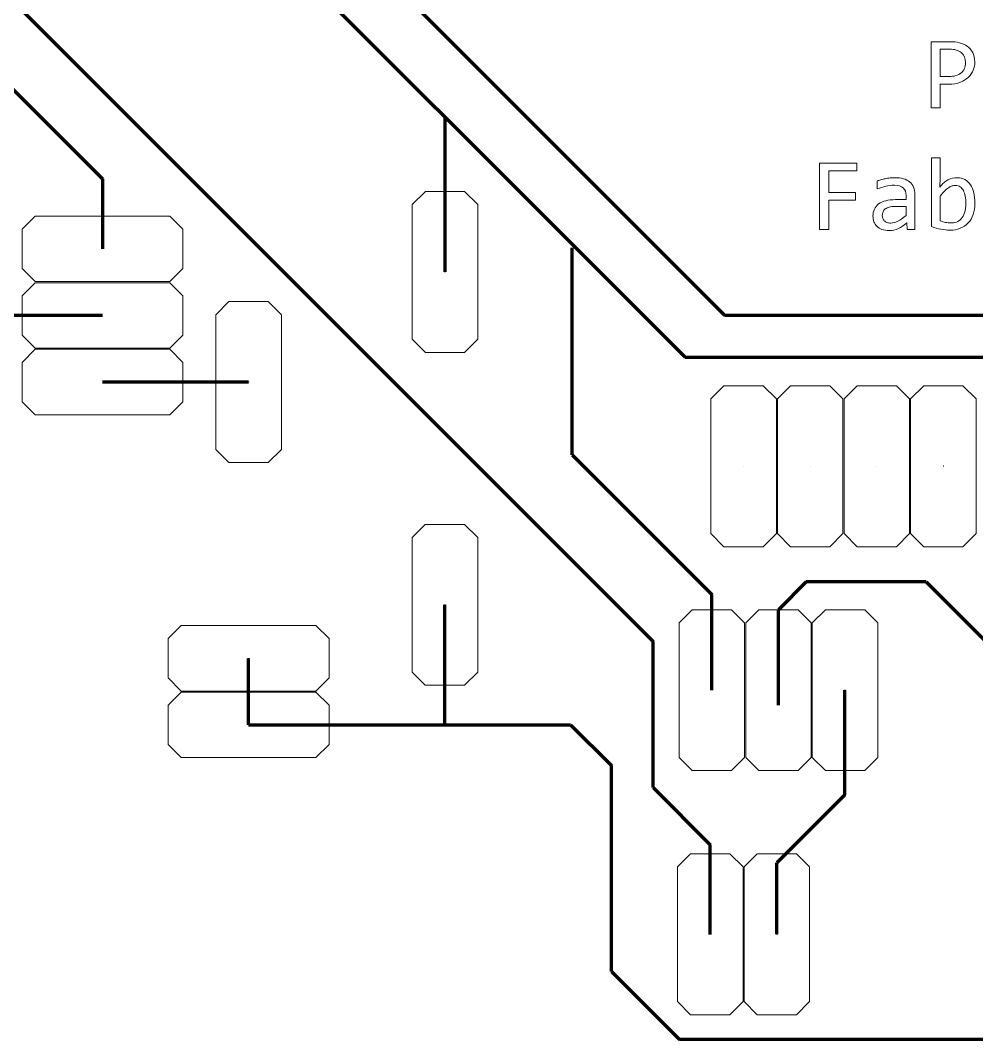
# Model space of a CAD drawing. Header units: millimetres. Extents: x -123 to 140, y -97 to 144.
# Drawn here: x -63.43 to -26.94, y -93.88 to -55 of the extents above; entities that cross this region are included whole.
import ezdxf

# ---------------------------------------------------------------- set-up
doc = ezdxf.new("R2010")
doc.units = ezdxf.units.MM
doc.header["$MEASUREMENT"] = 0
doc.layers.add('Layer 1', color=7, linetype='Continuous')

msp = doc.modelspace()

# ---------------------------------------------------------------- linework, layer by layer
at = {"layer": 'Layer 1', "color": 6, "lineweight": 120}
for points in [[(-75.3633, -42.619), (-75.3633, -42.619), (-39.2834, -78.6989), (-39.2834, -78.6989)], [(-58.7975, -43.9971), (-58.7975, -43.9971), (-36.5579, -66.2387), (-36.5579, -66.2387)], [(-72.4899, -48.8478), (-72.4899, -48.8478), (-60.2932, -61.0445), (-60.2932, -61.0445)], [(-57.0529, -48.8528), (-57.0529, -48.8528), (-38.0554, -67.8513), (-38.0554, -67.8513)], [(-47.2233, -64.5945), (-47.2233, -64.5945), (-47.2213, -58.6848), (-47.2213, -58.6848)], [(-60.2932, -61.0445), (-60.2932, -61.0445), (-60.2936, -63.7178), (-60.2936, -63.7178)], [(-42.3749, -71.5705), (-42.3749, -71.5705), (-42.3729, -63.6728), (-42.3729, -63.6728)], [(-60.2936, -66.2537), (-60.2936, -66.2537), (-63.6851, -66.2532), (-63.6851, -66.2532)], [(-36.5579, -66.2387), (-36.5579, -66.2387), (-1.6548, -66.2385), (-1.6548, -66.2385)], [(-38.0554, -67.8513), (-38.0554, -67.8513), (-3.405, -67.8511), (-3.405, -67.8511)], [(-54.721, -68.796), (-54.721, -68.796), (-60.2936, -68.7952), (-60.2936, -68.7952)], [(-42.3749, -71.5705), (-42.3749, -71.5705), (-37.0429, -76.9025), (-37.0429, -76.9025)], [(-33.4391, -76.4197), (-33.4391, -76.4197), (-34.5012, -77.4818), (-34.5012, -77.4818)], [(-28.8619, -76.4197), (-28.8619, -76.4197), (-33.4391, -76.4197), (-33.4391, -76.4197)], [(-28.8619, -76.4197), (-28.8619, -76.4197), (-24.7316, -80.55), (-24.7316, -80.55)], [(-37.0429, -80.55), (-37.0429, -80.55), (-37.0429, -76.9025), (-37.0429, -76.9025)], [(-47.2289, -81.8759), (-47.2289, -81.8759), (-47.2269, -77.2944), (-47.2269, -77.2944)], [(-34.5012, -81.1293), (-34.5012, -81.1293), (-34.5012, -77.4818), (-34.5012, -77.4818)], [(-39.2834, -84.2664), (-39.2834, -84.2664), (-39.2834, -78.6989), (-39.2834, -78.6989)], [(-54.7192, -81.877), (-54.7192, -81.877), (-54.7192, -79.3387), (-54.7192, -79.3387)], [(-31.9629, -84.5456), (-31.9629, -84.5456), (-31.9629, -80.55), (-31.9629, -80.55)], [(-54.7192, -81.877), (-54.7192, -81.877), (-42.4345, -81.8753), (-42.4345, -81.8753)], [(-42.4345, -81.8753), (-42.4345, -81.8753), (-40.8772, -83.4325), (-40.8772, -83.4325)], [(-40.8772, -91.2872), (-40.8772, -91.2872), (-40.8772, -83.4325), (-40.8772, -83.4325)], [(-39.2834, -84.2664), (-39.2834, -84.2664), (-37.1012, -86.4486), (-37.1012, -86.4486)], [(-39.2834, -84.2664), (-39.2834, -84.2664), (-37.1012, -86.4486), (-37.1012, -86.4486)], [(-31.9629, -84.5456), (-31.9629, -84.5456), (-34.5612, -87.1439), (-34.5612, -87.1439)], [(-37.1012, -89.8713), (-37.1012, -89.8713), (-37.1012, -86.4486), (-37.1012, -86.4486)], [(-34.5612, -89.8664), (-34.5612, -89.8664), (-34.5612, -87.1439), (-34.5612, -87.1439)], [(-40.8772, -91.2872), (-40.8772, -91.2872), (-38.2798, -93.8846), (-38.2798, -93.8846)], [(-24.272, -93.8846), (-24.272, -93.8846), (-38.2798, -93.8846), (-38.2798, -93.8846)]]:
    msp.add_open_spline(points, degree=3, dxfattribs=at)
at = {"layer": 'Layer 1', "color": 161, "lineweight": 9}
for points, knots in [([(-27.0098, -56.5844), (-27.0098, -56.688), (-27.0289, -56.7897), (-27.0679, -56.8914), (-27.1062, -56.9924), (-27.1663, -57.0828), (-27.2475, -57.1627), (-27.3287, -57.2426), (-27.433, -57.3073), (-27.5591, -57.3568), (-27.6852, -57.4063), (-27.8363, -57.4314), (-28.0113, -57.4314), (-28.0113, -57.4314), (-28.3249, -57.4314), (-28.3249, -57.4314), (-28.3249, -57.4314), (-28.3249, -58.3385), (-28.3249, -58.3385), (-28.3249, -58.3385), (-28.6695, -58.3385), (-28.6695, -58.3385), (-28.6695, -58.3385), (-28.6695, -55.8113), (-28.6695, -55.8113), (-28.6695, -55.8113), (-27.9578, -55.8113), (-27.9578, -55.8113), (-27.8324, -55.8113), (-27.7129, -55.8252), (-27.598, -55.8529), (-27.4831, -55.8806), (-27.3821, -55.9255), (-27.295, -55.9869), (-27.2078, -56.049), (-27.1385, -56.1289), (-27.087, -56.2272), (-27.0355, -56.3249), (-27.0098, -56.4444), (-27.0098, -56.5844)], [0, 0, 0, 0, 0.0769231, 0.0769231, 0.0769231, 0.1538462, 0.1538462, 0.1538462, 0.2307692, 0.2307692, 0.2307692, 0.3076923, 0.3076923, 0.3076923, 0.3846154, 0.3846154, 0.3846154, 0.4615385, 0.4615385, 0.4615385, 0.5384615, 0.5384615, 0.5384615, 0.6153846, 0.6153846, 0.6153846, 0.6923077, 0.6923077, 0.6923077, 0.7692308, 0.7692308, 0.7692308, 0.8461538, 0.8461538, 0.8461538, 0.9230769, 0.9230769, 0.9230769, 1, 1, 1, 1]), ([(-27.3663, -56.6002), (-27.3663, -56.4372), (-27.4198, -56.3124), (-27.5261, -56.2259), (-27.6323, -56.1394), (-27.7815, -56.0965), (-27.9723, -56.0965), (-27.9723, -56.0965), (-28.3249, -56.0965), (-28.3249, -56.0965), (-28.3249, -56.0965), (-28.3249, -57.1383), (-28.3249, -57.1383), (-28.3249, -57.1383), (-28.0034, -57.1383), (-28.0034, -57.1383), (-27.7994, -57.1383), (-27.6423, -57.0941), (-27.532, -57.0049), (-27.4217, -56.9158), (-27.3663, -56.7805), (-27.3663, -56.6002)], [0, 0, 0, 0, 0.1428571, 0.1428571, 0.1428571, 0.2857143, 0.2857143, 0.2857143, 0.4285714, 0.4285714, 0.4285714, 0.5714286, 0.5714286, 0.5714286, 0.7142857, 0.7142857, 0.7142857, 0.8571429, 0.8571429, 0.8571429, 1, 1, 1, 1]), ([(-27.0058, -61.9714), (-27.0058, -62.1325), (-27.0283, -62.2771), (-27.0725, -62.4039), (-27.1174, -62.5306), (-27.1801, -62.6389), (-27.262, -62.7267), (-27.3438, -62.8152), (-27.4435, -62.8832), (-27.561, -62.93), (-27.6786, -62.9769), (-27.8106, -63.0007), (-27.9578, -63.0007), (-28.072, -63.0007), (-28.1895, -62.9894), (-28.3097, -62.9677), (-28.4298, -62.9459), (-28.548, -62.9109), (-28.6655, -62.8633), (-28.6655, -62.8633), (-28.6655, -60.2437), (-28.6655, -60.2437), (-28.6655, -60.2437), (-28.3288, -60.2437), (-28.3288, -60.2437), (-28.3288, -60.2437), (-28.3288, -60.9963), (-28.3288, -60.9963), (-28.3288, -60.9963), (-28.344, -61.3561), (-28.344, -61.3561), (-28.2476, -61.2261), (-28.144, -61.1343), (-28.0337, -61.0809), (-27.9235, -61.0274), (-27.8053, -61.0003), (-27.6792, -61.0003), (-27.5683, -61.0003), (-27.4706, -61.0234), (-27.3868, -61.0703), (-27.3029, -61.1165), (-27.2329, -61.1819), (-27.1762, -61.2664), (-27.1194, -61.3509), (-27.0765, -61.4525), (-27.0481, -61.572), (-27.0197, -61.6915), (-27.0058, -61.8242), (-27.0058, -61.9714)], [0, 0, 0, 0, 0.0625, 0.0625, 0.0625, 0.125, 0.125, 0.125, 0.1875, 0.1875, 0.1875, 0.25, 0.25, 0.25, 0.3125, 0.3125, 0.3125, 0.375, 0.375, 0.375, 0.4375, 0.4375, 0.4375, 0.5, 0.5, 0.5, 0.5625, 0.5625, 0.5625, 0.625, 0.625, 0.625, 0.6875, 0.6875, 0.6875, 0.75, 0.75, 0.75, 0.8125, 0.8125, 0.8125, 0.875, 0.875, 0.875, 0.9375, 0.9375, 0.9375, 1, 1, 1, 1]), ([(-31.5082, -60.7428), (-31.5082, -60.7428), (-32.5817, -60.7428), (-32.5817, -60.7428), (-32.5817, -60.7428), (-32.5817, -61.5628), (-32.5817, -61.5628), (-32.5817, -61.5628), (-31.5643, -61.5628), (-31.5643, -61.5628), (-31.5643, -61.5628), (-31.5643, -61.8519), (-31.5643, -61.8519), (-31.5643, -61.8519), (-32.5817, -61.8519), (-32.5817, -61.8519), (-32.5817, -61.8519), (-32.5817, -62.9769), (-32.5817, -62.9769), (-32.5817, -62.9769), (-32.9342, -62.9769), (-32.9342, -62.9769), (-32.9342, -62.9769), (-32.9342, -60.4497), (-32.9342, -60.4497), (-32.9342, -60.4497), (-31.5082, -60.4497), (-31.5082, -60.4497), (-31.5082, -60.4497), (-31.5082, -60.7428), (-31.5082, -60.7428)], [0, 0, 0, 0, 0.1, 0.1, 0.1, 0.2, 0.2, 0.2, 0.3, 0.3, 0.3, 0.4, 0.4, 0.4, 0.5, 0.5, 0.5, 0.6, 0.6, 0.6, 0.7, 0.7, 0.7, 0.8, 0.8, 0.8, 0.9, 0.9, 0.9, 1, 1, 1, 1]), ([(-29.595, -62.9769), (-29.595, -62.9769), (-29.6023, -62.7161), (-29.6023, -62.7161), (-29.7079, -62.8204), (-29.8155, -62.8964), (-29.9245, -62.9426), (-30.0334, -62.9894), (-30.1483, -63.0125), (-30.2678, -63.0125), (-30.3787, -63.0125), (-30.4737, -62.998), (-30.5523, -62.9696), (-30.6309, -62.9413), (-30.6962, -62.9023), (-30.747, -62.8528), (-30.7979, -62.8033), (-30.8355, -62.7452), (-30.8593, -62.6778), (-30.883, -62.6105), (-30.8949, -62.5379), (-30.8949, -62.4593), (-30.8949, -62.2646), (-30.8223, -62.1121), (-30.6771, -62.0018), (-30.5318, -61.8916), (-30.3179, -61.8361), (-30.034, -61.8361), (-30.034, -61.8361), (-29.6313, -61.8361), (-29.6313, -61.8361), (-29.6313, -61.8361), (-29.6313, -61.6658), (-29.6313, -61.6658), (-29.6313, -61.5502), (-29.6683, -61.4585), (-29.7416, -61.3892), (-29.8155, -61.3198), (-29.9278, -61.2855), (-30.0783, -61.2855), (-30.1879, -61.2855), (-30.2961, -61.2981), (-30.4024, -61.3225), (-30.5087, -61.3476), (-30.619, -61.3826), (-30.7325, -61.4281), (-30.7325, -61.4281), (-30.7325, -61.1231), (-30.7325, -61.1231), (-30.6903, -61.1079), (-30.6427, -61.0927), (-30.5906, -61.0782), (-30.5384, -61.063), (-30.483, -61.0505), (-30.4255, -61.0386), (-30.3674, -61.0274), (-30.3067, -61.0181), (-30.2433, -61.0109), (-30.1806, -61.0036), (-30.1166, -61.0003), (-30.0525, -61.0003), (-29.935, -61.0003), (-29.8294, -61.0135), (-29.735, -61.0393), (-29.6412, -61.065), (-29.5614, -61.104), (-29.4967, -61.1568), (-29.4313, -61.2096), (-29.3818, -61.2763), (-29.3468, -61.3561), (-29.3118, -61.436), (-29.2946, -61.5304), (-29.2946, -61.6387), (-29.2946, -61.6387), (-29.2946, -62.9769), (-29.2946, -62.9769), (-29.2946, -62.9769), (-29.595, -62.9769), (-29.595, -62.9769)], [0, 0, 0, 0, 0.0384615, 0.0384615, 0.0384615, 0.0769231, 0.0769231, 0.0769231, 0.1153846, 0.1153846, 0.1153846, 0.1538462, 0.1538462, 0.1538462, 0.1923077, 0.1923077, 0.1923077, 0.2307692, 0.2307692, 0.2307692, 0.2692308, 0.2692308, 0.2692308, 0.3076923, 0.3076923, 0.3076923, 0.3461538, 0.3461538, 0.3461538, 0.3846154, 0.3846154, 0.3846154, 0.4230769, 0.4230769, 0.4230769, 0.4615385, 0.4615385, 0.4615385, 0.5, 0.5, 0.5, 0.5384615, 0.5384615, 0.5384615, 0.5769231, 0.5769231, 0.5769231, 0.6153846, 0.6153846, 0.6153846, 0.6538462, 0.6538462, 0.6538462, 0.6923077, 0.6923077, 0.6923077, 0.7307692, 0.7307692, 0.7307692, 0.7692308, 0.7692308, 0.7692308, 0.8076923, 0.8076923, 0.8076923, 0.8461538, 0.8461538, 0.8461538, 0.8846154, 0.8846154, 0.8846154, 0.9230769, 0.9230769, 0.9230769, 0.9615385, 0.9615385, 0.9615385, 1, 1, 1, 1]), ([(-27.3504, -61.986), (-27.3504, -61.8843), (-27.3577, -61.7906), (-27.3729, -61.7054), (-27.3874, -61.6202), (-27.4112, -61.5476), (-27.4435, -61.4869), (-27.4752, -61.4261), (-27.5168, -61.3786), (-27.567, -61.3449), (-27.6172, -61.3106), (-27.6772, -61.2934), (-27.7466, -61.2934), (-27.7895, -61.2934), (-27.8324, -61.3), (-27.8766, -61.3139), (-27.9202, -61.3271), (-27.9657, -61.3502), (-28.0126, -61.3812), (-28.0595, -61.4129), (-28.1097, -61.4552), (-28.1618, -61.5073), (-28.214, -61.5595), (-28.2694, -61.6242), (-28.3288, -61.7014), (-28.3288, -61.7014), (-28.3288, -62.6442), (-28.3288, -62.6442), (-28.2628, -62.6699), (-28.1961, -62.6904), (-28.1275, -62.7049), (-28.0595, -62.7201), (-27.9941, -62.7274), (-27.9327, -62.7274), (-27.8548, -62.7274), (-27.7815, -62.7148), (-27.7109, -62.6904), (-27.6409, -62.666), (-27.5789, -62.625), (-27.5254, -62.5676), (-27.4719, -62.5102), (-27.4297, -62.4342), (-27.398, -62.3392), (-27.3663, -62.2448), (-27.3504, -62.1266), (-27.3504, -61.986)], [0, 0, 0, 0, 0.0666667, 0.0666667, 0.0666667, 0.1333333, 0.1333333, 0.1333333, 0.2, 0.2, 0.2, 0.2666667, 0.2666667, 0.2666667, 0.3333333, 0.3333333, 0.3333333, 0.4, 0.4, 0.4, 0.4666667, 0.4666667, 0.4666667, 0.5333333, 0.5333333, 0.5333333, 0.6, 0.6, 0.6, 0.6666667, 0.6666667, 0.6666667, 0.7333333, 0.7333333, 0.7333333, 0.8, 0.8, 0.8, 0.8666667, 0.8666667, 0.8666667, 0.9333333, 0.9333333, 0.9333333, 1, 1, 1, 1]), ([(-29.6313, -62.0936), (-29.6313, -62.0936), (-30.0585, -62.0936), (-30.0585, -62.0936), (-30.1423, -62.0936), (-30.2149, -62.1022), (-30.2757, -62.1187), (-30.3358, -62.1352), (-30.3859, -62.1596), (-30.4242, -62.19), (-30.4632, -62.221), (-30.4916, -62.258), (-30.5107, -62.3015), (-30.5292, -62.3444), (-30.5384, -62.3933), (-30.5384, -62.4474), (-30.5384, -62.4844), (-30.5325, -62.5201), (-30.5213, -62.5544), (-30.5094, -62.5887), (-30.4909, -62.6191), (-30.4651, -62.6455), (-30.4394, -62.6719), (-30.4057, -62.6924), (-30.3641, -62.7082), (-30.3232, -62.7234), (-30.273, -62.7313), (-30.2136, -62.7313), (-30.1364, -62.7313), (-30.0473, -62.7075), (-29.9476, -62.6607), (-29.8479, -62.6138), (-29.7422, -62.5392), (-29.6313, -62.4375), (-29.6313, -62.4375), (-29.6313, -62.0936), (-29.6313, -62.0936)], [0, 0, 0, 0, 0.0833333, 0.0833333, 0.0833333, 0.1666667, 0.1666667, 0.1666667, 0.25, 0.25, 0.25, 0.3333333, 0.3333333, 0.3333333, 0.4166667, 0.4166667, 0.4166667, 0.5, 0.5, 0.5, 0.5833333, 0.5833333, 0.5833333, 0.6666667, 0.6666667, 0.6666667, 0.75, 0.75, 0.75, 0.8333333, 0.8333333, 0.8333333, 0.9166667, 0.9166667, 0.9166667, 1, 1, 1, 1])]:
    msp.add_open_spline(points, degree=3, knots=knots, dxfattribs=at)
at = {"layer": 'Layer 1', "lineweight": 9}
for points in [[(-45.9751, -62.0263), (-45.9751, -62.0263), (-45.9751, -67.1627), (-45.9751, -67.1627), (-45.9751, -67.1627), (-46.4751, -67.6627), (-46.4751, -67.6627), (-46.4751, -67.6627), (-47.9751, -67.6627), (-47.9751, -67.6627), (-47.9751, -67.6627), (-48.4751, -67.1627), (-48.4751, -67.1627), (-48.4751, -67.1627), (-48.4751, -62.0263), (-48.4751, -62.0263), (-48.4751, -62.0263), (-47.9751, -61.5263), (-47.9751, -61.5263), (-47.9751, -61.5263), (-46.4751, -61.5263), (-46.4751, -61.5263), (-46.4751, -61.5263), (-45.9751, -62.0263), (-45.9751, -62.0263)], [(-57.7253, -64.966), (-57.7253, -64.966), (-62.8617, -64.966), (-62.8617, -64.966), (-62.8617, -64.966), (-63.3617, -64.466), (-63.3617, -64.466), (-63.3617, -64.466), (-63.3617, -62.966), (-63.3617, -62.966), (-63.3617, -62.966), (-62.8617, -62.466), (-62.8617, -62.466), (-62.8617, -62.466), (-57.7253, -62.466), (-57.7253, -62.466), (-57.7253, -62.466), (-57.2253, -62.966), (-57.2253, -62.966), (-57.2253, -62.966), (-57.2253, -64.466), (-57.2253, -64.466), (-57.2253, -64.466), (-57.7253, -64.966), (-57.7253, -64.966)], [(-57.7253, -67.506), (-57.7253, -67.506), (-62.8617, -67.506), (-62.8617, -67.506), (-62.8617, -67.506), (-63.3617, -67.006), (-63.3617, -67.006), (-63.3617, -67.006), (-63.3617, -65.506), (-63.3617, -65.506), (-63.3617, -65.506), (-62.8617, -65.006), (-62.8617, -65.006), (-62.8617, -65.006), (-57.7253, -65.006), (-57.7253, -65.006), (-57.7253, -65.006), (-57.2253, -65.506), (-57.2253, -65.506), (-57.2253, -65.506), (-57.2253, -67.006), (-57.2253, -67.006), (-57.2253, -67.006), (-57.7253, -67.506), (-57.7253, -67.506)], [(-55.9692, -71.3642), (-55.9692, -71.3642), (-55.9692, -66.2278), (-55.9692, -66.2278), (-55.9692, -66.2278), (-55.4692, -65.7278), (-55.4692, -65.7278), (-55.4692, -65.7278), (-53.9692, -65.7278), (-53.9692, -65.7278), (-53.9692, -65.7278), (-53.4692, -66.2278), (-53.4692, -66.2278), (-53.4692, -66.2278), (-53.4692, -71.3642), (-53.4692, -71.3642), (-53.4692, -71.3642), (-53.9692, -71.8642), (-53.9692, -71.8642), (-53.9692, -71.8642), (-55.4692, -71.8642), (-55.4692, -71.8642), (-55.4692, -71.8642), (-55.9692, -71.3642), (-55.9692, -71.3642)], [(-57.7253, -70.046), (-57.7253, -70.046), (-62.8617, -70.046), (-62.8617, -70.046), (-62.8617, -70.046), (-63.3617, -69.546), (-63.3617, -69.546), (-63.3617, -69.546), (-63.3617, -68.046), (-63.3617, -68.046), (-63.3617, -68.046), (-62.8617, -67.546), (-62.8617, -67.546), (-62.8617, -67.546), (-57.7253, -67.546), (-57.7253, -67.546), (-57.7253, -67.546), (-57.2253, -68.046), (-57.2253, -68.046), (-57.2253, -68.046), (-57.2253, -69.546), (-57.2253, -69.546), (-57.2253, -69.546), (-57.7253, -70.046), (-57.7253, -70.046)], [(-37.0793, -69.4407), (-37.0793, -69.4407), (-37.0793, -74.5771), (-37.0793, -74.5771), (-37.0793, -74.5771), (-36.5793, -75.0771), (-36.5793, -75.0771), (-36.5793, -75.0771), (-35.0793, -75.0771), (-35.0793, -75.0771), (-35.0793, -75.0771), (-34.5793, -74.5771), (-34.5793, -74.5771), (-34.5793, -74.5771), (-34.5793, -69.4407), (-34.5793, -69.4407), (-34.5793, -69.4407), (-35.0793, -68.9407), (-35.0793, -68.9407), (-35.0793, -68.9407), (-36.5793, -68.9407), (-36.5793, -68.9407), (-36.5793, -68.9407), (-37.0793, -69.4407), (-37.0793, -69.4407)], [(-34.5393, -69.4407), (-34.5393, -69.4407), (-34.5393, -74.5771), (-34.5393, -74.5771), (-34.5393, -74.5771), (-34.0393, -75.0771), (-34.0393, -75.0771), (-34.0393, -75.0771), (-32.5393, -75.0771), (-32.5393, -75.0771), (-32.5393, -75.0771), (-32.0393, -74.5771), (-32.0393, -74.5771), (-32.0393, -74.5771), (-32.0393, -69.4407), (-32.0393, -69.4407), (-32.0393, -69.4407), (-32.5393, -68.9407), (-32.5393, -68.9407), (-32.5393, -68.9407), (-34.0393, -68.9407), (-34.0393, -68.9407), (-34.0393, -68.9407), (-34.5393, -69.4407), (-34.5393, -69.4407)], [(-31.9993, -69.4407), (-31.9993, -69.4407), (-31.9993, -74.5771), (-31.9993, -74.5771), (-31.9993, -74.5771), (-31.4993, -75.0771), (-31.4993, -75.0771), (-31.4993, -75.0771), (-29.9993, -75.0771), (-29.9993, -75.0771), (-29.9993, -75.0771), (-29.4993, -74.5771), (-29.4993, -74.5771), (-29.4993, -74.5771), (-29.4993, -69.4407), (-29.4993, -69.4407), (-29.4993, -69.4407), (-29.9993, -68.9407), (-29.9993, -68.9407), (-29.9993, -68.9407), (-31.4993, -68.9407), (-31.4993, -68.9407), (-31.4993, -68.9407), (-31.9993, -69.4407), (-31.9993, -69.4407)], [(-29.4593, -69.4407), (-29.4593, -69.4407), (-29.4593, -74.5771), (-29.4593, -74.5771), (-29.4593, -74.5771), (-28.9593, -75.0771), (-28.9593, -75.0771), (-28.9593, -75.0771), (-27.4593, -75.0771), (-27.4593, -75.0771), (-27.4593, -75.0771), (-26.9593, -74.5771), (-26.9593, -74.5771), (-26.9593, -74.5771), (-26.9593, -69.4407), (-26.9593, -69.4407), (-26.9593, -69.4407), (-27.4593, -68.9407), (-27.4593, -68.9407), (-27.4593, -68.9407), (-28.9593, -68.9407), (-28.9593, -68.9407), (-28.9593, -68.9407), (-29.4593, -69.4407), (-29.4593, -69.4407)], [(-45.9769, -74.7262), (-45.9769, -74.7262), (-45.9769, -79.8626), (-45.9769, -79.8626), (-45.9769, -79.8626), (-46.4769, -80.3626), (-46.4769, -80.3626), (-46.4769, -80.3626), (-47.9769, -80.3626), (-47.9769, -80.3626), (-47.9769, -80.3626), (-48.4769, -79.8626), (-48.4769, -79.8626), (-48.4769, -79.8626), (-48.4769, -74.7262), (-48.4769, -74.7262), (-48.4769, -74.7262), (-47.9769, -74.2262), (-47.9769, -74.2262), (-47.9769, -74.2262), (-46.4769, -74.2262), (-46.4769, -74.2262), (-46.4769, -74.2262), (-45.9769, -74.7262), (-45.9769, -74.7262)], [(-38.2912, -77.9818), (-38.2912, -77.9818), (-38.2912, -83.1182), (-38.2912, -83.1182), (-38.2912, -83.1182), (-37.7912, -83.6182), (-37.7912, -83.6182), (-37.7912, -83.6182), (-36.2912, -83.6182), (-36.2912, -83.6182), (-36.2912, -83.6182), (-35.7912, -83.1182), (-35.7912, -83.1182), (-35.7912, -83.1182), (-35.7912, -77.9818), (-35.7912, -77.9818), (-35.7912, -77.9818), (-36.2912, -77.4818), (-36.2912, -77.4818), (-36.2912, -77.4818), (-37.7912, -77.4818), (-37.7912, -77.4818), (-37.7912, -77.4818), (-38.2912, -77.9818), (-38.2912, -77.9818)], [(-35.7512, -77.9818), (-35.7512, -77.9818), (-35.7512, -83.1182), (-35.7512, -83.1182), (-35.7512, -83.1182), (-35.2512, -83.6182), (-35.2512, -83.6182), (-35.2512, -83.6182), (-33.7512, -83.6182), (-33.7512, -83.6182), (-33.7512, -83.6182), (-33.2512, -83.1182), (-33.2512, -83.1182), (-33.2512, -83.1182), (-33.2512, -77.9818), (-33.2512, -77.9818), (-33.2512, -77.9818), (-33.7512, -77.4818), (-33.7512, -77.4818), (-33.7512, -77.4818), (-35.2512, -77.4818), (-35.2512, -77.4818), (-35.2512, -77.4818), (-35.7512, -77.9818), (-35.7512, -77.9818)], [(-33.2112, -77.9818), (-33.2112, -77.9818), (-33.2112, -83.1182), (-33.2112, -83.1182), (-33.2112, -83.1182), (-32.7112, -83.6182), (-32.7112, -83.6182), (-32.7112, -83.6182), (-31.2112, -83.6182), (-31.2112, -83.6182), (-31.2112, -83.6182), (-30.7112, -83.1182), (-30.7112, -83.1182), (-30.7112, -83.1182), (-30.7112, -77.9818), (-30.7112, -77.9818), (-30.7112, -77.9818), (-31.2112, -77.4818), (-31.2112, -77.4818), (-31.2112, -77.4818), (-32.7112, -77.4818), (-32.7112, -77.4818), (-32.7112, -77.4818), (-33.2112, -77.9818), (-33.2112, -77.9818)], [(-52.151, -80.587), (-52.151, -80.587), (-57.2874, -80.587), (-57.2874, -80.587), (-57.2874, -80.587), (-57.7874, -80.087), (-57.7874, -80.087), (-57.7874, -80.087), (-57.7874, -78.587), (-57.7874, -78.587), (-57.7874, -78.587), (-57.2874, -78.087), (-57.2874, -78.087), (-57.2874, -78.087), (-52.151, -78.087), (-52.151, -78.087), (-52.151, -78.087), (-51.651, -78.587), (-51.651, -78.587), (-51.651, -78.587), (-51.651, -80.087), (-51.651, -80.087), (-51.651, -80.087), (-52.151, -80.587), (-52.151, -80.587)], [(-52.151, -83.1253), (-52.151, -83.1253), (-57.2874, -83.1253), (-57.2874, -83.1253), (-57.2874, -83.1253), (-57.7874, -82.6253), (-57.7874, -82.6253), (-57.7874, -82.6253), (-57.7874, -81.1253), (-57.7874, -81.1253), (-57.7874, -81.1253), (-57.2874, -80.6253), (-57.2874, -80.6253), (-57.2874, -80.6253), (-52.151, -80.6253), (-52.151, -80.6253), (-52.151, -80.6253), (-51.651, -81.1253), (-51.651, -81.1253), (-51.651, -81.1253), (-51.651, -82.6253), (-51.651, -82.6253), (-51.651, -82.6253), (-52.151, -83.1253), (-52.151, -83.1253)], [(-38.3512, -87.2982), (-38.3512, -87.2982), (-38.3512, -92.4346), (-38.3512, -92.4346), (-38.3512, -92.4346), (-37.8512, -92.9346), (-37.8512, -92.9346), (-37.8512, -92.9346), (-36.3512, -92.9346), (-36.3512, -92.9346), (-36.3512, -92.9346), (-35.8512, -92.4346), (-35.8512, -92.4346), (-35.8512, -92.4346), (-35.8512, -87.2982), (-35.8512, -87.2982), (-35.8512, -87.2982), (-36.3512, -86.7982), (-36.3512, -86.7982), (-36.3512, -86.7982), (-37.8512, -86.7982), (-37.8512, -86.7982), (-37.8512, -86.7982), (-38.3512, -87.2982), (-38.3512, -87.2982)], [(-35.8112, -87.2982), (-35.8112, -87.2982), (-35.8112, -92.4346), (-35.8112, -92.4346), (-35.8112, -92.4346), (-35.3112, -92.9346), (-35.3112, -92.9346), (-35.3112, -92.9346), (-33.8112, -92.9346), (-33.8112, -92.9346), (-33.8112, -92.9346), (-33.3112, -92.4346), (-33.3112, -92.4346), (-33.3112, -92.4346), (-33.3112, -87.2982), (-33.3112, -87.2982), (-33.3112, -87.2982), (-33.8112, -86.7982), (-33.8112, -86.7982), (-33.8112, -86.7982), (-35.3112, -86.7982), (-35.3112, -86.7982), (-35.3112, -86.7982), (-35.8112, -87.2982), (-35.8112, -87.2982)]]:
    msp.add_open_spline(points, degree=3, knots=[0, 0, 0, 0, 0.125, 0.125, 0.125, 0.25, 0.25, 0.25, 0.375, 0.375, 0.375, 0.5, 0.5, 0.5, 0.625, 0.625, 0.625, 0.75, 0.75, 0.75, 0.875, 0.875, 0.875, 1, 1, 1, 1], dxfattribs=at)
at = {"layer": 'Layer 1', "color": 5}
for points in [[(-60.2918, -63.716), (-60.2918, -63.716), (-60.2918, -63.7195), (-60.2918, -63.7195), (-60.2918, -63.7195), (-60.2953, -63.7195), (-60.2953, -63.7195), (-60.2953, -63.7195), (-60.2953, -63.716), (-60.2953, -63.716), (-60.2953, -63.716), (-60.2918, -63.716), (-60.2918, -63.716)], [(-47.2251, -64.5928), (-47.2251, -64.5928), (-47.2216, -64.5928), (-47.2216, -64.5928), (-47.2216, -64.5928), (-47.2216, -64.5963), (-47.2216, -64.5963), (-47.2216, -64.5963), (-47.2251, -64.5963), (-47.2251, -64.5963), (-47.2251, -64.5963), (-47.2251, -64.5928), (-47.2251, -64.5928)], [(-60.2918, -66.256), (-60.2918, -66.256), (-60.2918, -66.2595), (-60.2918, -66.2595), (-60.2918, -66.2595), (-60.2953, -66.2595), (-60.2953, -66.2595), (-60.2953, -66.2595), (-60.2953, -66.256), (-60.2953, -66.256), (-60.2953, -66.256), (-60.2918, -66.256), (-60.2918, -66.256)], [(-60.2918, -68.796), (-60.2918, -68.796), (-60.2918, -68.7995), (-60.2918, -68.7995), (-60.2918, -68.7995), (-60.2953, -68.7995), (-60.2953, -68.7995), (-60.2953, -68.7995), (-60.2953, -68.796), (-60.2953, -68.796), (-60.2953, -68.796), (-60.2918, -68.796), (-60.2918, -68.796)], [(-54.7192, -68.7977), (-54.7192, -68.7977), (-54.7227, -68.7977), (-54.7227, -68.7977), (-54.7227, -68.7977), (-54.7227, -68.7942), (-54.7227, -68.7942), (-54.7227, -68.7942), (-54.7192, -68.7942), (-54.7192, -68.7942), (-54.7192, -68.7942), (-54.7192, -68.7977), (-54.7192, -68.7977)], [(-35.8293, -72.0072), (-35.8293, -72.0072), (-35.8328, -72.0072), (-35.8328, -72.0072), (-35.8328, -72.0072), (-35.8328, -72.0107), (-35.8328, -72.0107), (-35.8328, -72.0107), (-35.8293, -72.0107), (-35.8293, -72.0107), (-35.8293, -72.0107), (-35.8293, -72.0072), (-35.8293, -72.0072)], [(-33.2893, -72.0072), (-33.2893, -72.0072), (-33.2928, -72.0072), (-33.2928, -72.0072), (-33.2928, -72.0072), (-33.2928, -72.0107), (-33.2928, -72.0107), (-33.2928, -72.0107), (-33.2893, -72.0107), (-33.2893, -72.0107), (-33.2893, -72.0107), (-33.2893, -72.0072), (-33.2893, -72.0072)], [(-30.7493, -72.0072), (-30.7493, -72.0072), (-30.7528, -72.0072), (-30.7528, -72.0072), (-30.7528, -72.0072), (-30.7528, -72.0107), (-30.7528, -72.0107), (-30.7528, -72.0107), (-30.7493, -72.0107), (-30.7493, -72.0107), (-30.7493, -72.0107), (-30.7493, -72.0072), (-30.7493, -72.0072)], [(-28.2093, -72.0072), (-28.2093, -72.0072), (-28.2128, -72.0072), (-28.2128, -72.0072), (-28.2128, -72.0072), (-28.2128, -72.0107), (-28.2128, -72.0107), (-28.2128, -72.0107), (-28.2093, -72.0107), (-28.2093, -72.0107), (-28.2093, -72.0107), (-28.2093, -72.0072), (-28.2093, -72.0072)], [(-47.2269, -77.2927), (-47.2269, -77.2927), (-47.2234, -77.2927), (-47.2234, -77.2927), (-47.2234, -77.2927), (-47.2234, -77.2962), (-47.2234, -77.2962), (-47.2234, -77.2962), (-47.2269, -77.2962), (-47.2269, -77.2962), (-47.2269, -77.2962), (-47.2269, -77.2927), (-47.2269, -77.2927)], [(-54.7175, -79.337), (-54.7175, -79.337), (-54.7175, -79.3405), (-54.7175, -79.3405), (-54.7175, -79.3405), (-54.721, -79.3405), (-54.721, -79.3405), (-54.721, -79.3405), (-54.721, -79.337), (-54.721, -79.337), (-54.721, -79.337), (-54.7175, -79.337), (-54.7175, -79.337)], [(-37.0412, -80.5483), (-37.0412, -80.5483), (-37.0447, -80.5483), (-37.0447, -80.5483), (-37.0447, -80.5483), (-37.0447, -80.5518), (-37.0447, -80.5518), (-37.0447, -80.5518), (-37.0412, -80.5518), (-37.0412, -80.5518), (-37.0412, -80.5518), (-37.0412, -80.5483), (-37.0412, -80.5483)], [(-34.5012, -80.5483), (-34.5012, -80.5483), (-34.5047, -80.5483), (-34.5047, -80.5483), (-34.5047, -80.5483), (-34.5047, -80.5518), (-34.5047, -80.5518), (-34.5047, -80.5518), (-34.5012, -80.5518), (-34.5012, -80.5518), (-34.5012, -80.5518), (-34.5012, -80.5483), (-34.5012, -80.5483)], [(-31.9612, -80.5483), (-31.9612, -80.5483), (-31.9647, -80.5483), (-31.9647, -80.5483), (-31.9647, -80.5483), (-31.9647, -80.5518), (-31.9647, -80.5518), (-31.9647, -80.5518), (-31.9612, -80.5518), (-31.9612, -80.5518), (-31.9612, -80.5518), (-31.9612, -80.5483), (-31.9612, -80.5483)], [(-54.7175, -81.8753), (-54.7175, -81.8753), (-54.7175, -81.8788), (-54.7175, -81.8788), (-54.7175, -81.8788), (-54.721, -81.8788), (-54.721, -81.8788), (-54.721, -81.8788), (-54.721, -81.8753), (-54.721, -81.8753), (-54.721, -81.8753), (-54.7175, -81.8753), (-54.7175, -81.8753)], [(-37.1012, -89.8647), (-37.1012, -89.8647), (-37.1047, -89.8647), (-37.1047, -89.8647), (-37.1047, -89.8647), (-37.1047, -89.8682), (-37.1047, -89.8682), (-37.1047, -89.8682), (-37.1012, -89.8682), (-37.1012, -89.8682), (-37.1012, -89.8682), (-37.1012, -89.8647), (-37.1012, -89.8647)], [(-34.5612, -89.8647), (-34.5612, -89.8647), (-34.5647, -89.8647), (-34.5647, -89.8647), (-34.5647, -89.8647), (-34.5647, -89.8682), (-34.5647, -89.8682), (-34.5647, -89.8682), (-34.5612, -89.8682), (-34.5612, -89.8682), (-34.5612, -89.8682), (-34.5612, -89.8647), (-34.5612, -89.8647)]]:
    msp.add_open_spline(points, degree=3, knots=[0, 0, 0, 0, 0.25, 0.25, 0.25, 0.5, 0.5, 0.5, 0.75, 0.75, 0.75, 1, 1, 1, 1], dxfattribs=at)
at = {"layer": 'Layer 1', "color": 5, "lineweight": 9}
for points in [[(-60.2918, -63.716), (-60.2918, -63.716), (-60.2918, -63.7195), (-60.2918, -63.7195), (-60.2918, -63.7195), (-60.2953, -63.7195), (-60.2953, -63.7195), (-60.2953, -63.7195), (-60.2953, -63.716), (-60.2953, -63.716), (-60.2953, -63.716), (-60.2918, -63.716), (-60.2918, -63.716)], [(-47.2251, -64.5928), (-47.2251, -64.5928), (-47.2216, -64.5928), (-47.2216, -64.5928), (-47.2216, -64.5928), (-47.2216, -64.5963), (-47.2216, -64.5963), (-47.2216, -64.5963), (-47.2251, -64.5963), (-47.2251, -64.5963), (-47.2251, -64.5963), (-47.2251, -64.5928), (-47.2251, -64.5928)], [(-60.2918, -66.256), (-60.2918, -66.256), (-60.2918, -66.2595), (-60.2918, -66.2595), (-60.2918, -66.2595), (-60.2953, -66.2595), (-60.2953, -66.2595), (-60.2953, -66.2595), (-60.2953, -66.256), (-60.2953, -66.256), (-60.2953, -66.256), (-60.2918, -66.256), (-60.2918, -66.256)], [(-60.2918, -68.796), (-60.2918, -68.796), (-60.2918, -68.7995), (-60.2918, -68.7995), (-60.2918, -68.7995), (-60.2953, -68.7995), (-60.2953, -68.7995), (-60.2953, -68.7995), (-60.2953, -68.796), (-60.2953, -68.796), (-60.2953, -68.796), (-60.2918, -68.796), (-60.2918, -68.796)], [(-54.7192, -68.7977), (-54.7192, -68.7977), (-54.7227, -68.7977), (-54.7227, -68.7977), (-54.7227, -68.7977), (-54.7227, -68.7942), (-54.7227, -68.7942), (-54.7227, -68.7942), (-54.7192, -68.7942), (-54.7192, -68.7942), (-54.7192, -68.7942), (-54.7192, -68.7977), (-54.7192, -68.7977)], [(-35.8293, -72.0072), (-35.8293, -72.0072), (-35.8328, -72.0072), (-35.8328, -72.0072), (-35.8328, -72.0072), (-35.8328, -72.0107), (-35.8328, -72.0107), (-35.8328, -72.0107), (-35.8293, -72.0107), (-35.8293, -72.0107), (-35.8293, -72.0107), (-35.8293, -72.0072), (-35.8293, -72.0072)], [(-33.2893, -72.0072), (-33.2893, -72.0072), (-33.2928, -72.0072), (-33.2928, -72.0072), (-33.2928, -72.0072), (-33.2928, -72.0107), (-33.2928, -72.0107), (-33.2928, -72.0107), (-33.2893, -72.0107), (-33.2893, -72.0107), (-33.2893, -72.0107), (-33.2893, -72.0072), (-33.2893, -72.0072)], [(-30.7493, -72.0072), (-30.7493, -72.0072), (-30.7528, -72.0072), (-30.7528, -72.0072), (-30.7528, -72.0072), (-30.7528, -72.0107), (-30.7528, -72.0107), (-30.7528, -72.0107), (-30.7493, -72.0107), (-30.7493, -72.0107), (-30.7493, -72.0107), (-30.7493, -72.0072), (-30.7493, -72.0072)], [(-28.2093, -72.0072), (-28.2093, -72.0072), (-28.2128, -72.0072), (-28.2128, -72.0072), (-28.2128, -72.0072), (-28.2128, -72.0107), (-28.2128, -72.0107), (-28.2128, -72.0107), (-28.2093, -72.0107), (-28.2093, -72.0107), (-28.2093, -72.0107), (-28.2093, -72.0072), (-28.2093, -72.0072)], [(-47.2269, -77.2927), (-47.2269, -77.2927), (-47.2234, -77.2927), (-47.2234, -77.2927), (-47.2234, -77.2927), (-47.2234, -77.2962), (-47.2234, -77.2962), (-47.2234, -77.2962), (-47.2269, -77.2962), (-47.2269, -77.2962), (-47.2269, -77.2962), (-47.2269, -77.2927), (-47.2269, -77.2927)], [(-54.7175, -79.337), (-54.7175, -79.337), (-54.7175, -79.3405), (-54.7175, -79.3405), (-54.7175, -79.3405), (-54.721, -79.3405), (-54.721, -79.3405), (-54.721, -79.3405), (-54.721, -79.337), (-54.721, -79.337), (-54.721, -79.337), (-54.7175, -79.337), (-54.7175, -79.337)], [(-37.0412, -80.5483), (-37.0412, -80.5483), (-37.0447, -80.5483), (-37.0447, -80.5483), (-37.0447, -80.5483), (-37.0447, -80.5518), (-37.0447, -80.5518), (-37.0447, -80.5518), (-37.0412, -80.5518), (-37.0412, -80.5518), (-37.0412, -80.5518), (-37.0412, -80.5483), (-37.0412, -80.5483)], [(-34.5012, -80.5483), (-34.5012, -80.5483), (-34.5047, -80.5483), (-34.5047, -80.5483), (-34.5047, -80.5483), (-34.5047, -80.5518), (-34.5047, -80.5518), (-34.5047, -80.5518), (-34.5012, -80.5518), (-34.5012, -80.5518), (-34.5012, -80.5518), (-34.5012, -80.5483), (-34.5012, -80.5483)], [(-31.9612, -80.5483), (-31.9612, -80.5483), (-31.9647, -80.5483), (-31.9647, -80.5483), (-31.9647, -80.5483), (-31.9647, -80.5518), (-31.9647, -80.5518), (-31.9647, -80.5518), (-31.9612, -80.5518), (-31.9612, -80.5518), (-31.9612, -80.5518), (-31.9612, -80.5483), (-31.9612, -80.5483)], [(-54.7175, -81.8753), (-54.7175, -81.8753), (-54.7175, -81.8788), (-54.7175, -81.8788), (-54.7175, -81.8788), (-54.721, -81.8788), (-54.721, -81.8788), (-54.721, -81.8788), (-54.721, -81.8753), (-54.721, -81.8753), (-54.721, -81.8753), (-54.7175, -81.8753), (-54.7175, -81.8753)], [(-37.1012, -89.8647), (-37.1012, -89.8647), (-37.1047, -89.8647), (-37.1047, -89.8647), (-37.1047, -89.8647), (-37.1047, -89.8682), (-37.1047, -89.8682), (-37.1047, -89.8682), (-37.1012, -89.8682), (-37.1012, -89.8682), (-37.1012, -89.8682), (-37.1012, -89.8647), (-37.1012, -89.8647)], [(-34.5612, -89.8647), (-34.5612, -89.8647), (-34.5647, -89.8647), (-34.5647, -89.8647), (-34.5647, -89.8647), (-34.5647, -89.8682), (-34.5647, -89.8682), (-34.5647, -89.8682), (-34.5612, -89.8682), (-34.5612, -89.8682), (-34.5612, -89.8682), (-34.5612, -89.8647), (-34.5612, -89.8647)]]:
    msp.add_open_spline(points, degree=3, knots=[0, 0, 0, 0, 0.25, 0.25, 0.25, 0.5, 0.5, 0.5, 0.75, 0.75, 0.75, 1, 1, 1, 1], dxfattribs=at)

doc.saveas('drawing.dxf')
